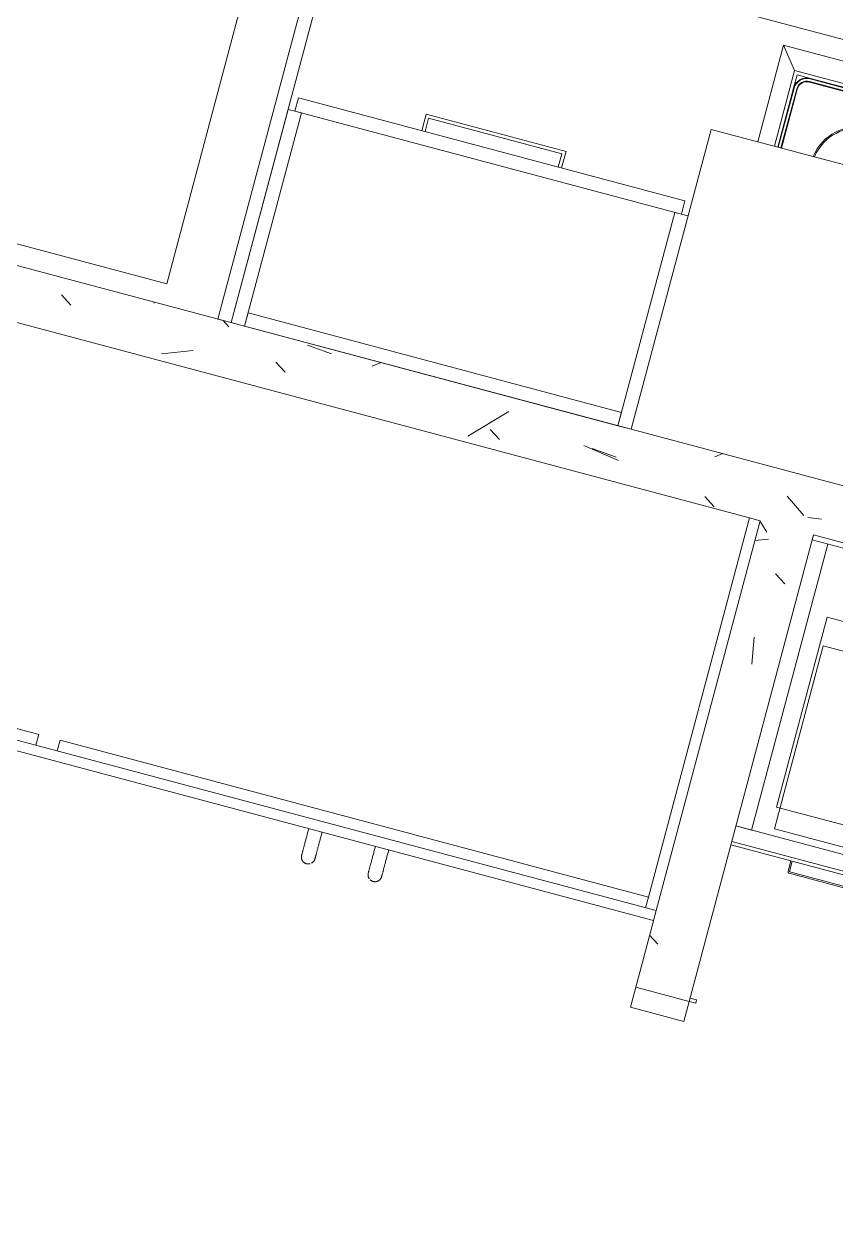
# Model space of a CAD drawing. Header units: metres. Extents: x 689715 to 690980, y 1005284 to 1006835.
# Drawn here: x 690804.61 to 690805.787, y 1005625.731 to 1005627.485 of the extents above; entities that cross this region are included whole.
import ezdxf

# ---------------------------------------------------------------- set-up
doc = ezdxf.new("R2010")
doc.units = ezdxf.units.M
doc.linetypes.add('HIDDEN', pattern=[0.375, 0.25, -0.125])
doc.linetypes.add('PHANTOM', pattern=[2.5, 1.25, -0.25, 0.25, -0.25, 0.25, -0.25])
doc.layers.add('0_HUELLAS CASAS CASTILLA', color=1, linetype='Continuous')
doc.layers.add('0_NUMERO DE LOTE FASE V', color=3, linetype='Continuous')
for name, color, linetype, lineweight in [('Aparatos sanitarios', 8, 'Continuous', 13), ('Elementos de detalle', 7, 'Continuous', 13), ('Equipos especializados', 8, 'Continuous', 13), ('Líneas ocultas', 7, 'HIDDEN', 13), ('Modelos genéricos', 7, 'Continuous', 13), ('Muebles de obra', 8, 'Continuous', 13), ('Muros', 7, 'Continuous', 13), ('Patrón de corte', 7, 'Continuous', 13), ('Puertas', 7, 'Continuous', 13)]:
    doc.layers.add(name, color=color, linetype=linetype, lineweight=lineweight)
pattern_1 = [(49.99999999999996, (0, -2.328306436538696e-10), (0.4377584771638401, -0.03836033982117172), [0.04599999999999997, -0.5029999999999996]), (354.9999999999999, (0, -2.328306436538696e-10), (-0.0843952140696779, 0.4580987315439033), [0.037, -0.402]), (100.451, (0.03600000008009374, -0.003000000258907676), (0.3526758939897786, 0.4199401312074266), [0.03899999999999999, -0.427]), (46.18399999999996, (0, 0.121999999973923), (0.6506308650644553, -0.1004214988211121), [0.06899999999999998, -0.7539999999999997]), (96.63599999999995, (0.05400000012014061, 0.113999999826774), (0.570191611846052, 0.5938707988951815), [0.058, -0.6409999999999998]), (351.1839999999999, (0, 0.121999999973923), (0.5697220635397624, 0.5936975411065765), [0.05499999999999999, -0.6039999999999999]), (21, (0.06099999987054616, 0.09100000001490116), (0.3642747293136029, -0.245780230253577), [0.04599999999999997, -0.5029999999999996]), (326, (0.06099999987054616, 0.09100000001490116), (0.1482769546615402, 0.4415777901075864), [0.03699999999999999, -0.4019999999999999]), (71.451, (0.09099999989848584, 0.07100000022910535), (0.512048302653334, 0.1963072483374968), [0.03900000000000001, -0.4270000000000002]), (37.49999999999998, (0, -2.328306436538696e-10), (0.007375797972208928, 0.2022933454275577), [0.02, -0.3769999999999999, 0.02, -0.3879999999999999, -0.4039999999999999]), (37.49999999999998, (0, -2.328306436538696e-10), (0.007375797972208928, 0.2022933454275577), [-0.8059999999999998, 0.02, -0.384]), (7.49999999999994, (0, -2.328306436538696e-10), (0.1600503399492728, 0.2399435114399267), [0.02, -0.2129999999999999, 0.02, -0.3679999999999999, -0.154]), (7.49999999999994, (0, -2.328306436538696e-10), (0.1600503399492728, 0.2399435114399267), [-0.6209999999999999, 0.02, -0.134]), (327.5, (-0.136000000173226, -2.328306436538696e-10), (0.325416223879766, -0.01404568388630395), [0.02, -0.132, 0.02, -0.455, -0.6309999999999999]), (327.5, (-0.136000000173226, -2.328306436538696e-10), (0.325416223879766, -0.01404568388630395), [-0.6279999999999999, 0.02, -0.6109999999999999]), (317.4999999999999, (-0.1970000000437722, -2.328306436538696e-10), (0.3554815006055005, 0.06081860510782444), [0.01999999999999999, -0.1779999999999999, 0.01999999999999999, -0.2959999999999999, -0.4479999999999997]), (317.4999999999999, (-0.1970000000437722, -2.328306436538696e-10), (0.3554815006055005, 0.06081860510782444), [-0.5139999999999997, 0.01999999999999999, -0.4279999999999998])]

# ---------------------------------------------------------------- blocks, each defined once
blk = doc.blocks.new('Refrigerator_parametric_8588 - Westinghouse 500x650x1370mm 2-V4-PLANO CLAVE _8 CASAS EN HILERA_ - Dependent 1')
at = {"layer": 'Equipos especializados'}
for p, q in [((0.2712431192603914, 0.4050000000000801), (0.2712431192603914, 0.3750000000000707)), ((0.3312431192603907, 0.3750000000000718), (0.3312431192603907, 0.4050000000000812)), ((0.3999999999999999, 0.3749999999999992), (-0.3999999999999999, 0.3749999999999992)), ((-0.4, 0.3749999999999992), (-0.4, -0.3249999999999941)), ((0.3999999999999999, -0.3249999999999941), (0.3999999999999999, 0.3749999999999992)), ((-0.4019999999999975, -0.3329999999999978), (-0.4019999999999975, -0.3599999999999976)), ((0.4019999999999975, -0.3329999999999978), (-0.4019999999999975, -0.3329999999999978)), ((-0.4, -0.3249999999999941), (0.3999999999999999, -0.3249999999999941)), ((-0.3899999999999994, -0.3249999999999941), (-0.3899999999999994, -0.3329999999999972)), ((0.3899999999999998, -0.3329999999999972), (0.3899999999999998, -0.3249999999999941)), ((0.4019999999999975, -0.3600000000000005), (0.4019999999999975, -0.3329999999999978))]:
    blk.add_line(p, q, dxfattribs=at)
at = {"layer": 'Equipos especializados', "flags": 128}
blk.add_lwpolyline([(-0.4019999999999975, -0.3599999999999975), (-0.3982557503066024, -0.3623161372531946), (-0.387092749513813, -0.3645891292516645), (-0.3687189432051898, -0.3667766344551419), (-0.3434766006276863, -0.3688379037806047), (-0.3118359388631749, -0.370734539680591), (-0.2743863635738973, -0.3724312114168569), (-0.2318254894901752, -0.3738963132051821), (-0.1849461451679221, -0.375102552971329), (-0.1346216040927357, -0.3760274607507476), (-0.0817893172471584, -0.3766538072615002), (-0.02743345017259764, -0.3769699248531843), (0.02743345017259744, -0.3769699248531845), (0.08178931724715814, -0.3766538072615008), (0.1346216040927356, -0.3760274607507486), (0.1849461451679219, -0.3751025529713303), (0.231825489490175, -0.3738963132051838), (0.2743863635738971, -0.372431211416859), (0.3118359388631747, -0.3707345396805933), (0.3434766006276861, -0.3688379037806072), (0.3687189432051898, -0.3667766344551446), (0.387092749513813, -0.3645891292516673), (0.3982557503066024, -0.3623161372531974), (0.4019999999999975, -0.3600000000000005)], dxfattribs=at)
blk = doc.blocks.new('PV_PUERTA CORREDERA - _70 x 2_18-1755670-PLANO CLAVE _8 CASAS EN HILERA_ - Dependent 1')
at = {"layer": 'Líneas ocultas', "color": 253}
for p, q in [((0.35, 0.09599999999999326), (0.35, 0.04499999999999325)), ((0.9899999999999999, 0.09599999999999326), (0.35, 0.09599999999999326)), ((0.9899999999999999, 0.09599999999999326), (0.9899999999999999, 0.04499999999999325)), ((0.9899999999999999, 0.04499999999999325), (0.35, 0.04499999999999325))]:
    blk.add_line(p, q, dxfattribs=at)
at = {"layer": 'Puertas', "color": 9, "lineweight": 9}
for p, q in [((-0.3550000000000032, 0.04999999999999662), (-0.3550000000000032, 0.03999999999999715)), ((-0.3500000000000032, 0.04999999999999662), (-0.3550000000000032, 0.04999999999999662)), ((-0.3500000000000032, 0.03999999999999716), (-0.3500000000000032, 0.04999999999999662)), ((-0.3200000000000047, 0.03999999999999669), (-0.3500000000000032, 0.03999999999999663)), ((-0.3200000000000046, -0.04000000000000329), (-0.3200000000000047, 0.03999999999999669)), ((0.3500000000000006, 0.03999999999999781), (0.3200000000000019, 0.03999999999999788)), ((0.3200000000000019, 0.03999999999999788), (0.3200000000000019, -0.04000000000000221)), ((0.3550000000000005, 0.04999999999999782), (0.3500000000000001, 0.04999999999999794)), ((0.3500000000000001, 0.04999999999999794), (0.3500000000000001, 0.03999999999999634)), ((0.3550000000000005, 0.03999999999999625), (0.3550000000000005, 0.04999999999999782)), ((-0.3500000000000031, -0.04000000000000336), (-0.3200000000000046, -0.04000000000000329)), ((0.3200000000000019, -0.04000000000000221), (0.3500000000000003, -0.04000000000000204))]:
    blk.add_line(p, q, dxfattribs=at)
blk = doc.blocks.new('PV_CLOSET - CLOSET DE 1_83-940808-PLANO CLAVE _8 CASAS EN HILERA_ - Dependent 1')
at = {"layer": 'Muebles de obra'}
for p, q in [((0.8990000000000112, -2.97788460557058e-15), (-0.8989999999999845, -2.97788460557058e-15)), ((0.8990000000000113, -0.5690000000000002), (0.8990000000000112, -2.97788460557058e-15)), ((-0.898999999999968, -0.569), (-0.01600000000000015, -0.569)), ((-0.01600000000000015, -0.5849999999999996), (-0.01600000000000015, -0.569)), ((0.01600000000000015, -0.569), (0.8990000000000322, -0.569)), ((0.01600000000000015, -0.5849999999999996), (0.01600000000000015, -0.569)), ((0.8990000000000322, -0.569), (0.8990000000000322, -0.5849999999999996)), ((-0.9150000000000001, -0.585), (0.914999999999998, -0.585)), ((0.9149999999999981, -0.585), (0.9149999999999981, -0.5999999999999999)), ((0.9149999999999981, -0.5999999999999999), (-0.915, -0.5999999999999999))]:
    blk.add_line(p, q, dxfattribs=at)
at = {"layer": 'Muebles de obra', "flags": 128}
for points in [[(0.3974999999999833, -0.6000000000000628), (0.3974999999999833, -0.6015995733675282), (0.3974999999999833, -0.60319658775883), (0.3974999999999833, -0.6047884882916194), (0.3974999999999833, -0.6063727282646325), (0.3974999999999833, -0.6079467732318657), (0.3974999999999833, -0.609508105057148), (0.3974999999999833, -0.6110542259426278), (0.3974999999999833, -0.6125826624247077), (0.3974999999999833, -0.6140909693310658), (0.3974999999999833, -0.6155767336924086), (0.3974999999999833, -0.6170375786027027), (0.3974999999999833, -0.618471167021722), (0.3974999999999833, -0.6198752055138125), (0.3974999999999833, -0.6212474479168981), (0.3974999999999833, -0.622585698935863), (0.3974999999999833, -0.623887817654559), (0.3974999999999833, -0.625151720960802), (0.3974999999999833, -0.6263753868789209), (0.3974999999999833, -0.6275568578044843), (0.3974999999999833, -0.628694243636044), (0.3974999999999833, -0.6297857247988964), (0.3974999999999833, -0.6308295551560222), (0.3974999999999833, -0.6318240648015178), (0.3974999999999833, -0.6327676627321026), (0.3974999999999833, -0.6336588393923782), (0.3974999999999833, -0.6344961690897964), (0.3974999999999833, -0.6352783122754604), (0.3974999999999833, -0.6360040176871232), (0.3974999999999833, -0.6366721243509336), (0.3974999999999833, -0.6372815634387512), (0.3974999999999833, -0.6378313599780437), (0.3974999999999833, -0.6383206344116314), (0.3974999999999833, -0.6387486040047926), (0.3974999999999833, -0.6391145840974751), (0.3974999999999833, -0.6394179891996002), (0.3974999999999833, -0.6396583339277296), (0.3974999999999833, -0.6398352337815677), (0.3974999999999833, -0.6399484057590854), (0.3974999999999833, -0.6399976688092616)], [(0.4174999999999831, -0.6400000000000624), (0.4174999999999831, -0.6399680042665018), (0.4174999999999831, -0.6398720682521675), (0.4174999999999831, -0.6397123454342171), (0.4174999999999831, -0.6394890913350877), (0.4174999999999831, -0.6392026631137118), (0.4174999999999831, -0.6388535189941438), (0.4174999999999831, -0.6384422175324934), (0.4174999999999831, -0.6379694167233604), (0.4174999999999831, -0.63743587294718), (0.4174999999999831, -0.6368424397601775), (0.4174999999999831, -0.6361900665288613), (0.4174999999999831, -0.6354797969112341), (0.4174999999999831, -0.6347127671871691), (0.4174999999999831, -0.6338902044405995), (0.4174999999999831, -0.633013424596449), (0.4174999999999831, -0.6320838303154344), (0.4174999999999831, -0.6311029087500999), (0.4174999999999831, -0.6300722291656988), (0.4174999999999831, -0.6289934404296976), (0.4174999999999831, -0.62786826837395), (0.4174999999999831, -0.6266985130337147), (0.4174999999999831, -0.6254860457680054), (0.4174999999999831, -0.6242328062658008), (0.4174999999999831, -0.6229407994429603), (0.4174999999999831, -0.6216120922347876), (0.4174999999999831, -0.6202488102893736), (0.4174999999999831, -0.6188531345670113), (0.4174999999999831, -0.6174272978511318), (0.4174999999999831, -0.6159735811763127), (0.4174999999999831, -0.61449431017913), (0.4174999999999831, -0.6129918513776145), (0.4174999999999831, -0.6114686083853409), (0.4174999999999831, -0.6099270180661577), (0.4174999999999831, -0.6083695466357195), (0.4174999999999831, -0.6067986857160725), (0.4174999999999831, -0.6052169483495881), (0.4174999999999831, -0.6036268649786352), (0.4174999999999831, -0.602030979397405), (0.4174999999999831, -0.6004318446823932), (0.4174999999999831, -0.6000000000000628)], [(0.4975000000000017, -0.6000000000000596), (0.4975000000000017, -0.601599573367525), (0.4975000000000017, -0.6031965877588268), (0.4975000000000017, -0.6047884882916161), (0.4975000000000017, -0.6063727282646304), (0.4975000000000017, -0.6079467732318625), (0.4975000000000017, -0.6095081050571448), (0.4975000000000017, -0.6110542259426246), (0.4975000000000017, -0.6125826624247055), (0.4975000000000017, -0.6140909693310637), (0.4975000000000017, -0.6155767336924054), (0.4975000000000017, -0.6170375786026995), (0.4975000000000017, -0.6184711670217188), (0.4975000000000017, -0.6198752055138091), (0.4975000000000017, -0.6212474479168948), (0.4975000000000017, -0.6225856989358619), (0.4975000000000017, -0.6238878176545558), (0.4975000000000017, -0.6251517209607987), (0.4975000000000017, -0.6263753868789188), (0.4975000000000017, -0.627556857804481), (0.4975000000000017, -0.6286942436360408), (0.4975000000000017, -0.6297857247988942), (0.4975000000000017, -0.630829555156019), (0.4975000000000017, -0.6318240648015145), (0.4975000000000017, -0.6327676627320994), (0.4975000000000017, -0.6336588393923761), (0.4975000000000017, -0.6344961690897931), (0.4975000000000017, -0.6352783122754583), (0.4975000000000017, -0.63600401768712), (0.4975000000000017, -0.6366721243509303), (0.4975000000000017, -0.6372815634387491), (0.4975000000000017, -0.6378313599780405), (0.4975000000000017, -0.6383206344116281), (0.4975000000000017, -0.6387486040047894), (0.4975000000000017, -0.6391145840974719), (0.4975000000000017, -0.6394179891995981), (0.4975000000000017, -0.6396583339277264), (0.4975000000000017, -0.6398352337815655), (0.4975000000000017, -0.6399484057590821), (0.4975000000000017, -0.6399976688092583)], [(0.5175000000000015, -0.6400000000000592), (0.5175000000000015, -0.6399680042664986), (0.5175000000000015, -0.6398720682521641), (0.5175000000000015, -0.6397123454342138), (0.5175000000000015, -0.6394890913350845), (0.5175000000000015, -0.6392026631137097), (0.5175000000000015, -0.6388535189941416), (0.5175000000000015, -0.6384422175324902), (0.5175000000000015, -0.6379694167233572), (0.5175000000000015, -0.6374358729471767), (0.5175000000000015, -0.6368424397601754), (0.5175000000000015, -0.6361900665288581), (0.5175000000000015, -0.6354797969112309), (0.5175000000000015, -0.6347127671871658), (0.5175000000000015, -0.6338902044405963), (0.5175000000000015, -0.6330134245964468), (0.5175000000000015, -0.6320838303154311), (0.5175000000000015, -0.6311029087500978), (0.5175000000000015, -0.6300722291656955), (0.5175000000000015, -0.6289934404296954), (0.5175000000000015, -0.6278682683739467), (0.5175000000000015, -0.6266985130337115), (0.5175000000000015, -0.6254860457680033), (0.5175000000000015, -0.6242328062657976), (0.5175000000000015, -0.6229407994429582), (0.5175000000000015, -0.6216120922347844), (0.5175000000000015, -0.6202488102893714), (0.5175000000000015, -0.6188531345670091), (0.5175000000000015, -0.6174272978511286), (0.5175000000000015, -0.6159735811763105), (0.5175000000000015, -0.6144943101791268), (0.5175000000000015, -0.6129918513776113), (0.5175000000000015, -0.6114686083853388), (0.5175000000000015, -0.6099270180661555), (0.5175000000000015, -0.6083695466357163), (0.5175000000000015, -0.6067986857160703), (0.5175000000000015, -0.6052169483495848), (0.5175000000000015, -0.603626864978633), (0.5175000000000015, -0.6020309793974029), (0.5175000000000015, -0.60043184468239), (0.5175000000000015, -0.6000000000000596)], [(0.3974999999999833, -0.6400000000000624), (0.3974999999999833, -0.6399680042665018), (0.3974999999999833, -0.6398720682521664), (0.3974999999999833, -0.6397123454342171), (0.3974999999999833, -0.6394890913350877), (0.3974999999999833, -0.6392026631137118), (0.3974999999999833, -0.6388535189941438), (0.3974999999999833, -0.6384422175324934), (0.3974999999999833, -0.6379694167233604)], [(0.41256220257231, -0.6486240422724958), (0.4122132836417197, -0.6488195780689121), (0.4118568244627491, -0.649001004421827), (0.4114933952940454, -0.6491680310877801), (0.4111235775447489, -0.6493203908597337), (0.4107479628443705, -0.6494578399945582), (0.4103671520963032, -0.6495801586029543), (0.4099817545165066, -0.6496871510012451), (0.4095923866588962, -0.6497786460244157), (0.4091996714289861, -0.6498544972999476), (0.4088042370873626, -0.6499145834819786), (0.4084067162446257, -0.6499588084454386), (0.4080077448493179, -0.6499871014398177), (0.4076079611705636, -0.6499994172023615), (0.4072080047769689, -0.649995736030478), (0.4068085155134401, -0.6499760638132532), (0.4064101324775837, -0.649940432022043), (0.4060134929972701, -0.6498888976601086), (0.4056192316110535, -0.6498215431714384), (0.4052279790530527, -0.6497384763088441), (0.4048403612438933, -0.649639829961586), (0.4044569982893838, -0.6495257619427779), (0.4040785034884733, -0.6493964547369155), (0.4037054823521002, -0.6492521152079445), (0.4033385316345114, -0.6490929742683189), (0.4029782383785736, -0.648919286509596), (0.4026251789766381, -0.6487313297951375), (0.4022799182484353, -0.6485294048155907), (0.401943008537477, -0.6483138346078486), (0.4016149888274297, -0.6480849640382572), (0.4012963838798559, -0.6478431592509061), (0.4009877033947086, -0.647588807081872), (0.4006894411949101, -0.6473223144403649), (0.4004020744363621, -0.6470441076577635), (0.4001260628445696, -0.646754631805574), (0.3998618479792048, -0.6464543499834068), (0.3996098525276865, -0.6461437425781185), (0.3993704796289832, -0.645823306495303), (0.3991441122286703, -0.6454935543643331), (0.3989311124662942, -0.6451550137182767), (0.3987318210960402, -0.644808226149949), (0.3985465569415891, -0.6444537464454808), (0.3983756163860629, -0.6440921416967819), (0.3982192728978897, -0.6437239903943123), (0.3980777765932963, -0.6433498815016215), (0.3979513538361855, -0.6429704135131314), (0.397840206876003, -0.6425861934966737), (0.3977445135241704, -0.642197836122313), (0.397664426869642, -0.641805962679005), (0.3976000750339777, -0.6414112000806609), (0.3975515609663886, -0.6410141798632284), (0.3975189622790326, -0.6406155371743611), (0.3975023311228537, -0.640215909757324), (0.3974999999999833, -0.6400000000000624)], [(0.4174999999999831, -0.6400000000000624), (0.4174920010665923, -0.6403998933419285), (0.4174680170630077, -0.6407991469397543), (0.4174280863585206, -0.6411971220729515), (0.4173722728337394, -0.6415931820662043), (0.4173006657783962, -0.6419866933080128), (0.4172133797485023, -0.6423770262643337), (0.4171105543830919, -0.6427635564857032), (0.4169923541808073, -0.6431456656062233), (0.4168589682367622, -0.6435227423328126), (0.4167106099400102, -0.6438941834231489), (0.4165475166321841, -0.6442593946507221), (0.4163699492277754, -0.644617791755477), (0.4161781917967584, -0.644968801378499), (0.4159725511101171, -0.6453118619792707), (0.4157533561490794, -0.6456464247340122), (0.4155209575788242, -0.6459719544136854), (0.4152757271874927, -0.6462879302402472), (0.41501805729139, -0.6465938467197773), (0.4147483601073913, -0.6468892144511672), (0.4144670670934547, -0.6471735609090569), (0.414174628258397, -0.6474464311997703)], [(0.4174999999999831, -0.6360040176871232), (0.4174999999999831, -0.6366721243509336), (0.4174999999999831, -0.6372815634387512), (0.4174999999999831, -0.6378313599780437), (0.4174999999999831, -0.6383206344116303), (0.4174999999999831, -0.6387486040047926), (0.4174999999999831, -0.6391145840974751), (0.4174999999999831, -0.6394179891996002), (0.4174999999999831, -0.6396583339277296), (0.4174999999999831, -0.6398352337815677), (0.4174999999999831, -0.6399484057590854), (0.4174999999999831, -0.6399976688092616)], [(0.4975000000000017, -0.6400000000000592), (0.4975000000000017, -0.6399680042664986), (0.4975000000000017, -0.6398720682521631), (0.4975000000000017, -0.6397123454342138), (0.4975000000000017, -0.6394890913350845), (0.4975000000000017, -0.6392026631137085), (0.4975000000000017, -0.6388535189941406), (0.4975000000000017, -0.6384422175324902), (0.4975000000000017, -0.6379694167233572), (0.4975000000000017, -0.6374358729471767), (0.4975000000000017, -0.6368424397601754), (0.4975000000000017, -0.636190066528857)], [(0.5009877033947248, -0.6475888070818688), (0.5006894411949306, -0.6473223144403616), (0.5004020744363805, -0.6470441076577614), (0.5001260628445902, -0.6467546318055708), (0.4998618479792232, -0.6464543499834036), (0.4996098525277072, -0.6461437425781162), (0.4993704796290038, -0.6458233064953008), (0.4991441122286865, -0.6454935543643299), (0.4989311124663126, -0.6451550137182744), (0.4987318210960586, -0.6448082261499457), (0.4985465569416075, -0.6444537464454776), (0.4983756163860814, -0.6440921416967796), (0.4982192728979081, -0.64372399039431), (0.4980777765933147, -0.6433498815016182), (0.4979513538362061, -0.6429704135131281), (0.4978402068760214, -0.6425861934966705), (0.4977445135241888, -0.6421978361223109), (0.4976644268696604, -0.6418059626790017), (0.4976000750339961, -0.6414112000806577), (0.497551560966407, -0.6410141798632252), (0.497518962279051, -0.6406155371743579), (0.4975023311228721, -0.6402159097573208), (0.4975000000000017, -0.6400000000000592)], [(0.5175000000000015, -0.6400000000000592), (0.517492001066613, -0.6403998933419253), (0.5174680170630283, -0.6407991469397509), (0.5174280863585412, -0.6411971220729483), (0.5173722728337578, -0.6415931820662011), (0.5173006657784146, -0.6419866933080096), (0.5172133797485208, -0.6423770262643305), (0.5171105543831103, -0.6427635564857009), (0.5169923541808257, -0.6431456656062212), (0.5168589682367806, -0.6435227423328105), (0.5167106099400286, -0.6438941834231467), (0.5165475166322026, -0.6442593946507189), (0.516369949227796, -0.6446177917554737), (0.5161781917967789, -0.6449688013784958), (0.5159725511101355, -0.6453118619792675), (0.5157533561490979, -0.64564642473401), (0.5155209575788448, -0.6459719544136833), (0.5152757271875111, -0.646287930240244), (0.5150180572914106, -0.6465938467197739), (0.5147483601074098, -0.646889214451164), (0.5144670670934731, -0.6471735609090536), (0.5141746282584153, -0.6474464311997681), (0.5138715114419875, -0.647707388789049), (0.5135582015664358, -0.6479560162004229), (0.5132351998607252, -0.6481919156830689), (0.5129030230586823, -0.6484147098481385), (0.5125622025723306, -0.6486240422724926), (0.5122132836417381, -0.6488195780689089), (0.5118568244627696, -0.6490010044218237), (0.5114933952940638, -0.6491680310877769), (0.5111235775447673, -0.6493203908597316), (0.510747962844389, -0.649457839994555), (0.5103671520963217, -0.6495801586029522), (0.509981754516525, -0.6496871510012419), (0.5095923866589168, -0.6497786460244125), (0.5091996714290046, -0.6498544972999444), (0.5088042370873832, -0.6499145834819753), (0.5084067162446442, -0.6499588084454354), (0.5080077448493385, -0.6499871014398145), (0.5076079611705842, -0.6499994172023594), (0.5072080047769874, -0.6499957360304748), (0.5068085155134607, -0.6499760638132511), (0.5064101324776021, -0.6499404320220408), (0.5060134929972886, -0.6498888976601064), (0.5056192316110718, -0.649821543171435), (0.5052279790530712, -0.6497384763088409), (0.5048403612439117, -0.6496398299615839), (0.5044569982894022, -0.6495257619427758), (0.5040785034884917, -0.6493964547369123), (0.5037054823521208, -0.6492521152079411), (0.5033385316345298, -0.6490929742683168), (0.502978238378592, -0.6489192865095926), (0.5026251789766587, -0.6487313297951353)], [(0.5175000000000015, -0.6383206344116281), (0.5175000000000015, -0.6387486040047894), (0.5175000000000015, -0.6391145840974719), (0.5175000000000015, -0.6394179891995981), (0.5175000000000015, -0.6396583339277264), (0.5175000000000015, -0.6398352337815644), (0.5175000000000015, -0.6399484057590821), (0.5175000000000015, -0.6399976688092583)]]:
    blk.add_lwpolyline(points, dxfattribs=at)
blk = doc.blocks.new('EXTRACTOR COCINA - EXTRACTOR-1525636-PLANO CLAVE _8 CASAS EN HILERA_ - Dependent 1')
at = {"layer": 'Elementos de detalle'}
for p, q in [((-0.4500000610351563, -0.2270370330810547), (-0.4500000610351563, 0.2229629974365235)), ((-0.4500000610351563, 0.2229629974365235), (0.4500000000000001, 0.2229629974365235)), ((-0.04843149566650391, 0.2229629974365235), (-0.04842843246459961, 0.2270380554199219)), ((-0.03512816238403321, 0.2229629974365235), (-0.04843149566650391, 0.2229629974365235)), ((-0.04842843246459961, 0.2270380554199219), (-0.04738590240478516, 0.2270380554199219)), ((-0.04738590240478516, 0.2270380554199219), (-0.04633522033691406, 0.2270380554199219)), ((-0.04633522033691406, 0.2270380554199219), (-0.04442385864257813, 0.2270380554199219)), ((-0.04442385864257813, 0.2270380554199219), (-0.04307334899902344, 0.2270380554199219)), ((-0.04307334899902344, 0.2270380554199219), (-0.04132601165771484, 0.2270380554199219)), ((-0.04132601165771484, 0.2270380554199219), (-0.03940132141113282, 0.2270380554199219)), ((-0.03940132141113282, 0.2270380554199219), (-0.03818650817871094, 0.2270380554199219)), ((-0.03818650817871094, 0.2270380554199219), (-0.03715181350708008, 0.2270380554199219)), ((-0.03715181350708008, 0.2270380554199219), (-0.03520552825927735, 0.2270380554199219)), ((-0.03520552825927735, 0.2270380554199219), (-0.03512816238403321, 0.2229629974365235)), ((-0.0178673267364502, 0.2229629974365235), (-0.01782102584838867, 0.2270380554199219)), ((-0.004551395893096924, 0.2229629974365235), (-0.0178673267364502, 0.2229629974365235)), ((-0.01782102584838867, 0.2270380554199219), (-0.01631033325195312, 0.2270380554199219)), ((-0.01631033325195312, 0.2270380554199219), (-0.01493569469451904, 0.2270380554199219)), ((-0.01493569469451904, 0.2270380554199219), (-0.0137745943069458, 0.2270380554199219)), ((-0.0137745943069458, 0.2270380554199219), (-0.01247170639038086, 0.2270380554199219)), ((-0.01247170639038086, 0.2270380554199219), (-0.01144563102722168, 0.2270380554199219)), ((-0.01144563102722168, 0.2270380554199219), (-0.008809767723083495, 0.2270380554199219)), ((-0.008809767723083495, 0.2270380554199219), (-0.007056719779968262, 0.2270380554199219)), ((-0.007056719779968262, 0.2270380554199219), (-0.005690794944763183, 0.2270380554199219)), ((-0.005690794944763183, 0.2270380554199219), (-0.004671271800994874, 0.2270380554199219)), ((-0.004671271800994874, 0.2270380554199219), (-0.004551395893096924, 0.2229629974365235)), ((0.01270486831665039, 0.2229629974365235), (0.01271872997283936, 0.2270380554199219)), ((0.02601736450195313, 0.2229629974365235), (0.01270486831665039, 0.2229629974365235)), ((0.01271872997283936, 0.2270380554199219), (0.01438150024414063, 0.2270380554199219)), ((0.01438150024414063, 0.2270380554199219), (0.01593873882293701, 0.2270380554199219)), ((0.01593873882293701, 0.2270380554199219), (0.01718527603149414, 0.2270380554199219)), ((0.01718527603149414, 0.2270380554199219), (0.01851020812988281, 0.2270380554199219)), ((0.01851020812988281, 0.2270380554199219), (0.01982891273498535, 0.2270380554199219)), ((0.01982891273498535, 0.2270380554199219), (0.02106710815429687, 0.2270380554199219)), ((0.02106710815429687, 0.2270380554199219), (0.02219159317016602, 0.2270380554199219)), ((0.02219159317016602, 0.2270380554199219), (0.02327238845825196, 0.2270380554199219)), ((0.02327238845825196, 0.2270380554199219), (0.02469136619567871, 0.2270380554199219)), ((0.02469136619567871, 0.2270380554199219), (0.02601736450195313, 0.2270380554199219)), ((0.02601736450195313, 0.2270380554199219), (0.02601736450195313, 0.2229629974365235)), ((0.04327361297607422, 0.2229629974365235), (0.04355775451660156, 0.2270380554199219)), ((0.05658953094482422, 0.2229629974365235), (0.04327361297607422, 0.2229629974365235)), ((0.04355775451660156, 0.2270380554199219), (0.04470774078369141, 0.2270380554199219)), ((0.04470774078369141, 0.2270380554199219), (0.04612701034545898, 0.2270380554199219)), ((0.04612701034545898, 0.2270380554199219), (0.04722014617919922, 0.2270380554199219)), ((0.04722014617919922, 0.2270380554199219), (0.04880635452270508, 0.2270380554199219)), ((0.04880635452270508, 0.2270380554199219), (0.04982373809814453, 0.2270380554199219)), ((0.04982373809814453, 0.2270380554199219), (0.05119390487670899, 0.2270380554199219)), ((0.05119390487670899, 0.2270380554199219), (0.05249679183959961, 0.2270380554199219)), ((0.05249679183959961, 0.2270380554199219), (0.05365789413452149, 0.2270380554199219)), ((0.05365789413452149, 0.2270380554199219), (0.05503253173828125, 0.2270380554199219)), ((0.05503253173828125, 0.2270380554199219), (0.0563392333984375, 0.2270380554199219)), ((0.0563392333984375, 0.2270380554199219), (0.05658953094482422, 0.2229629974365235)), ((0.4500000000000001, 0.2229629974365235), (0.4500000000000001, -0.2270370330810547)), ((-0.1183758926391602, 0.01796341133117676), (-0.1163758926391602, 0.01996341133117676)), ((-0.1183758926391602, -0.2250369415283203), (-0.1183758926391602, 0.01796341133117676)), ((-0.1163758926391602, 0.01996341133117676), (0.1166241226196289, 0.01996341133117676)), ((0.1166241226196289, 0.01996341133117676), (0.1186241226196289, 0.01796341133117676)), ((0.1186241226196289, 0.01796341133117676), (0.1186241226196289, -0.2250369415283203)), ((0.4500000000000001, -0.2270370330810547), (-0.4500000610351563, -0.2270370330810547)), ((-0.1163758926391602, -0.2270369415283203), (-0.1183758926391602, -0.2250369415283203)), ((0.1166241226196289, -0.2270369415283203), (-0.1163758926391602, -0.2270369415283203)), ((0.1186241226196289, -0.2250369415283203), (0.1166241226196289, -0.2270369415283203))]:
    blk.add_line(p, q, dxfattribs=at)
blk = doc.blocks.new('ESTUFA EMPOTRADA - ESTUFA 4 FOGONES-1525655-PLANO CLAVE _8 CASAS EN HILERA_ - Dependent 1')
at = {"layer": 'Equipos especializados'}
for p, q in [((0.02499999999999979, -0.03151707682601486), (0, -2.842526214408281e-15)), ((0, -0.1449999694824151), (0, -2.842526214408281e-15)), ((0, -2.842526214408281e-15), (0.7599999999999995, -2.842526214408281e-15)), ((0.7599999999999992, -0.03151707682601486), (0.7599999999999995, -2.842526214408281e-15)), ((0.02499999999999979, -0.03151707682601486), (0.02499999999999979, -0.1449999694824144)), ((0.7599999999999992, -0.03151707682601486), (0.0249999999999996, -0.03151707682601486)), ((0.7599999999999992, -0.1449999694824164), (0.7599999999999992, -0.03151707682601486)), ((0.03000000000000035, -0.05651707682601764), (0.03000000000000035, -0.03651707682601473)), ((0.03000000000000035, -0.03651707682601473), (0.04999999999999904, -0.03651707682601473)), ((0.04999999999999966, -0.03651707682600848), (0.1491635667092119, -0.03651707682600784)), ((0.04999999999999966, -0.03733676722331823), (0.1491635667092119, -0.03733676722331759)), ((0.149163566709212, -0.04127843726589388), (0.04999999999999973, -0.04127843726589452)), ((0.149163566709212, -0.04209812766320222), (0.04999999999999973, -0.04209812766320286)), ((0.1491635667092116, -0.1270490727279313), (0.1491635667092117, -0.0365170768260148)), ((0.1491635667092117, -0.03651707682601479), (0.155836433290785, -0.03651707682601481)), ((0.155836433290785, -0.03651707682601481), (0.1558364332907848, -0.1270490727279313)), ((0.1558364332907852, -0.03651707682600779), (0.5491635667092123, -0.03651707682600525)), ((0.1558364332907852, -0.03733676722331754), (0.5491635667092123, -0.03733676722331501)), ((0.5491635667092123, -0.0412784372658913), (0.1558364332907852, -0.04127843726589383)), ((0.2687318833927042, -0.04209812766320145), (0.1558364332907852, -0.04209812766320218)), ((0.2683496554831581, -0.04127843726589532), (0.2683496554831583, -0.1449999694824155)), ((0.2687318833927035, -0.03924146158699184), (0.2712681166072963, -0.03924146158699184)), ((0.2687318833927035, -0.03924146158699184), (0.2687318833927037, -0.1449999694824155)), ((0.2712681166072963, -0.03924146158699184), (0.2712681166072965, -0.1449999694824155)), ((0.4328822279095454, -0.04209812766320039), (0.271268116607297, -0.04209812766320143)), ((0.2716503445168422, -0.04127843726589532), (0.2716503445168424, -0.1449999694824155)), ((0.4325000000000009, -0.04127843726589599), (0.4325000000000009, -0.142536832330174)), ((0.4328822279095463, -0.03924146158699252), (0.4354184611241391, -0.03924146158699252)), ((0.4328822279095463, -0.03924146158699252), (0.4328822279095463, -0.1427670493837492)), ((0.4354184611241391, -0.03924146158699252), (0.4354184611241391, -0.1442946305029313)), ((0.5491635667092123, -0.04209812766319964), (0.4354184611241382, -0.04209812766320038)), ((0.435800689033685, -0.04127843726589599), (0.435800689033685, -0.1445248475565085)), ((0.5491635667092138, -0.127049072727927), (0.5491635667092125, -0.03651707682601051)), ((0.5558364332907856, -0.03651707682601039), (0.5491635667092125, -0.0365170768260105)), ((0.5558364332907856, -0.03651707682601039), (0.5558364332907869, -0.1270490727279269)), ((0.5558364332907856, -0.03651707682600521), (0.649999999999997, -0.0365170768260046)), ((0.5558364332907856, -0.03733676722331496), (0.649999999999997, -0.03733676722331436)), ((0.649999999999997, -0.04127843726589064), (0.5558364332907856, -0.04127843726589125)), ((0.649999999999997, -0.04209812766319899), (0.5558364332907856, -0.0420981276631996)), ((0.6499999999999986, -0.03651707682601473), (0.6758279985846801, -0.03651707682601473)), ((0.6758279985846801, -0.03651707682601473), (0.6758279985846801, -0.1449999694824158)), ((0.6858493788409399, -0.1449999694824164), (0.6858493788409399, -0.04881598182297936)), ((0.6858493788409399, -0.04881598182297936), (0.7458279985846765, -0.04881598182297939)), ((0.7458279985846765, -0.04881598182297936), (0.7458279985846765, -0.1449999694824164)), ((0.03000000000000026, -0.1449999694824144), (0.02999999999999969, -0.05651707682601811)), ((0.03081969039730944, -0.05651707682601811), (0.03081969039731002, -0.1449999694824144)), ((0.03476136043988573, -0.05651707682601809), (0.0347613604398863, -0.1449999694824139)), ((0.03558105083719407, -0.05651707682601809), (0.03558105083719464, -0.1449999694824139)), ((0.6644189491628084, -0.1449999694824163), (0.6644189491628077, -0.05651707682600958)), ((0.6652386395601166, -0.1449999694824163), (0.665238639560116, -0.05651707682600958)), ((0.6691803096026924, -0.05651707682600954), (0.669180309602693, -0.1449999694824163)), ((0.6700000000000021, -0.05651707682600954), (0.6700000000000028, -0.1449999694824163)), ((0.1558364332907848, -0.1270490727279313), (0.1491635667092116, -0.1270490727279313)), ((0.5491635667092138, -0.127049072727927), (0.5558364332907869, -0.1270490727279269))]:
    blk.add_line(p, q, dxfattribs=at)
for centre, radius, start, end in [((0.04999999999999977, -0.05651707682601811), 0.02000000000000639, 90.00000000000058, 180.0000000000006), ((0.04999999999999977, -0.05651707682601811), 0.01918030960269031, 90.00000000000057, 180.0000000000007), ((0.04999999999999977, -0.05651707682601811), 0.01523863956011409, 90.0000000000002, 180.0000000000003), ((0.04999999999999977, -0.05651707682601811), 0.01441894916280569, 90.00000000000021, 180.0000000000002), ((0.6499999999999972, -0.05651707682600954), 0.02000000000000634, 3.88027671138549e-13, 90.00000000000057), ((0.6499999999999972, -0.05651707682600954), 0.01918030960269034, 4.420971007234288e-13, 90.0000000000006), ((0.6499999999999972, -0.05651707682600954), 0.01523863956011418, 0, 90), ((0.6499999999999972, -0.05651707682600954), 0.01441894916280573, 0, 90), ((0.1524999999999993, -0.1542414615870006), 0.06999999999999997, 92.80238153948001, 172.2377627202533), ((0.1524999999999993, -0.1542414615870006), 0.06820083693814637, 92.87630939106432, 172.03299205734), ((0.1524999999999993, -0.1542414615870006), 0.06820083693814641, 7.967007942658333, 87.1236906089393), ((0.1524999999999993, -0.1542414615870006), 0.06999999999999995, 7.762237279744988, 87.19761846052273), ((0.5524999999999998, -0.1542414615869994), 0.03999999999999992, 95.00464993617945, 166.137761843123), ((0.5524999999999998, -0.1542414615869994), 0.03999999999999992, 95.00464993617945, 166.137761843123), ((0.5524999999999998, -0.1542414615869994), 0.03820083693814643, 95.24035632442624, 165.4848853920955), ((0.5524999999999998, -0.1542414615869994), 0.03820083693814641, 14.51511460790469, 84.75964367557377), ((0.5524999999999998, -0.1542414615869994), 0.04000000000000001, 13.86223815687638, 84.99535006381994), ((0.5524999999999998, -0.1542414615869994), 0.03999999999999997, 19.99628988441768, 84.99535006381993), ((0.1524999999999993, -0.1542414615870006), 0.06999999999999994, 15.04179924439026, 22.49999999999978), ((0.7174999999999927, -0.1542414615869964), 0.01999999999999997, 29.99999999999934, 149.9999999999994)]:
    blk.add_arc(centre, radius, start, end, dxfattribs=at)
blk = doc.blocks.new('MUEBLE DE BAÑO L - TIPO 0_80 2-1878122-PLANO CLAVE _8 CASAS EN HILERA_ - Dependent 1')
at = {"layer": 'Muebles de obra'}
for p, q in [((-0.3764673926464001, -0.04731497722010621), (-0.3764673926463994, -0.4764673926475734)), ((-0.3999999999999941, -0.4764673926475725), (0.4000000000000059, -0.4764673926475712)), ((-0.3999999999999941, -0.4764673926475735), (-0.3764673926463994, -0.4764673926475734)), ((-0.3999999999999941, -0.5000000000009864), (0.400000000000006, -0.5000000000009851)), ((-0.3099999999999895, -0.5205000000009877), (-0.3099999999999896, -0.505000000000001)), ((-0.3079999999999894, -0.5205000000009877), (-0.3079999999999896, -0.505000000000001)), ((-0.0924999999999895, -0.5210000000009856), (-0.3074999999999895, -0.5210000000009877)), ((-0.3074999999999895, -0.5230000000009877), (-0.0924999999999895, -0.5230000000009857))]:
    blk.add_line(p, q, dxfattribs=at)
for radius in [0.002500000000000002, 0.0004999999999999449, 0.0004999999999999449]:
    blk.add_arc((-0.3074999999999895, -0.5205000000009877), radius, 180, 269.9999999999996, dxfattribs=at)
blk = doc.blocks.new('LAVAMANOS AMPHORA - PONTUS 60-1893574-PLANO CLAVE _8 CASAS EN HILERA_ - Dependent 1')
at = {"layer": 'Aparatos sanitarios', "color": 254}
for p, q in [((0.2500681819380901, 0.5050000000000012), (-0.5499318180619113, 0.5050000000000012)), ((-0.5499318180619113, 0.5050000000000012), (-0.5499318180619113, 0.04732962913143372)), ((-0.2451081989639602, 0.4661999999999999), (0.1950681819380908, 0.4661999999999999)), ((-0.2451081989639602, 0.1914665333505249), (-0.2451081989639602, 0.4661999999999999)), ((0.1950681819380908, 0.4661999999999999), (0.1950681819380908, 0.1914665333505249)), ((-0.2518527618041072, 0.15), (-0.2518527618041072, 0.4349999999999999)), ((-0.2518527618041072, 0.4349999999999999), (0.200068181938088, 0.4349999999999999)), ((0.2000681819380881, 0.4349999999999999), (0.2000681819380881, 0.15)), ((-0.04017973422658132, 0.2415312500000228), (-0.04017973422658161, 0.1552111950436068)), ((-0.009856208512938822, 0.2415312500000228), (-0.04017973422658132, 0.2415312500000228)), ((-0.0098562085129391, 0.155489813629578), (-0.009856208512938822, 0.2415312500000228)), ((-0.0313700085129405, 0.2161312500000072), (-0.03137000851294077, 0.1598805509014223)), ((-0.01867000851294083, 0.2161312500000072), (-0.0313700085129405, 0.2161312500000072)), ((-0.0186700085129411, 0.1598805509014221), (-0.01867000851294083, 0.2161312500000072)), ((-0.04017973422657088, 0.1914665333505249), (-0.2451081989639602, 0.1914665333505249)), ((0.1950681819380908, 0.1914665333505249), (-0.009856208512938607, 0.1914665333505249)), ((0.2000681819380881, 0.15), (-0.2518527618041072, 0.15)), ((0.2500000000000082, 0.04750000000004443), (-0.549931818061903, 0.04750000000004768)), ((-0.5499318180619086, 0.04249999999999535), (-0.5499318180619086, 0.04749999999998787)), ((-0.5499318180619087, 0.03999999999999339), (-0.5499318180619086, 0.04249999999999535)), ((0.2499999999999999, 0.04749999999998418), (0.2499999999999998, 0.04249999999999168)), ((0.2499999999999999, 0.04249999999999165), (0.2499999999999999, 0.03999999999998969))]:
    blk.add_line(p, q, dxfattribs=at)
for centre, radius, start, end in [((-0.02502000851293865, 0.2956400697932989), 0.02717799999999883, 359.9999999999992, 179.9999999999994), ((-0.02502000851293865, 0.2956400697932989), 0.02717799999999877, 179.9999999999997, 359.9999999999992), ((-0.02502000851293918, 0.131200000000016), 0.02937509999996871, 359.9999999999992, 179.9999999999994), ((-0.02502000851293718, 0.1311999999999978), 0.02937509999998627, 77.51585301925984, 102.4841469807401), ((-0.02502000851293918, 0.131200000000016), 0.02937509999996869, 179.9999999999997, 359.9999999999993)]:
    blk.add_arc(centre, radius, start, end, dxfattribs=at)
blk = doc.blocks.new('MUEBLES COCINA CASTILLA 2 - MUEBLES COCINA CASTILLA 2-1876569-PLANO CLAVE _8 CASAS EN HILERA_ - Dependent 1')
at = {"layer": 'Modelos genéricos', "color": 9, "lineweight": 9}
for p, q in [((0.07500000000000677, 1.900000000000001), (0.05500006103515991, 1.900000000000001)), ((0.6350000000000051, 1.900000000000001), (0.0750000000000046, 1.900000000000001)), ((0.0750000000000046, 1.900000000000001), (0.0750000000000046, 1.880000000000006)), ((0.07500000000000677, 1.580000000000005), (0.07500000000000677, 1.900000000000001)), ((0.6350000000000051, 1.880000000000006), (0.6350000000000051, 1.900000000000001)), ((0.6550000000000049, 1.900000000000001), (0.6350000000000061, 1.900000000000001)), ((0.6350000000000061, 1.900000000000001), (0.6350000000000061, 1.580000000000005)), ((0.6550000000000049, 1.580000000000005), (0.6550000000000049, 1.900000000000001)), ((0.6750000000000004, 1.900000000000001), (0.6550000000000006, 1.900000000000001)), ((0.6550000000000006, 1.900000000000001), (0.6550000000000006, 1.319999999999995)), ((0.6750000000000004, 1.319999999999995), (0.6750000000000004, 1.900000000000001)), ((0.0750000000000046, 1.880000000000006), (0.6350000000000051, 1.880000000000006)), ((0.05500006103515991, 1.580000000000005), (0.07500000000000677, 1.580000000000005)), ((0.645000000000005, 1.580000000000005), (0.0650000000000058, 1.580000000000005)), ((0.0650000000000058, 1.580000000000005), (0.0650000000000058, 1.559999999999992)), ((0.6350000000000061, 1.580000000000005), (0.6550000000000049, 1.580000000000005)), ((0.645000000000005, 1.559999999999992), (0.645000000000005, 1.580000000000005)), ((0.0650000000000058, 1.559999999999992), (0.645000000000005, 1.559999999999992))]:
    blk.add_line(p, q, dxfattribs=at)
at = {"layer": 'Modelos genéricos', "color": 253}
for p, q in [((0.2500000000000052, 1.559999999999999), (0.2500000000000052, 1.534999999999999)), ((0.2550000000000052, 1.539999999999999), (0.2550000000000052, 1.559999999999999)), ((0.4550000000000055, 1.559999999999999), (0.4550000000000055, 1.539999999999999)), ((0.4600000000000056, 1.534999999999999), (0.4600000000000056, 1.559999999999999)), ((0.2500000000000052, 1.534999999999999), (0.4600000000000056, 1.534999999999999)), ((0.4550000000000055, 1.539999999999999), (0.2550000000000052, 1.539999999999999)), ((-0.8449999999999998, 1.275), (0.6550000000000004, 1.275))]:
    blk.add_line(p, q, dxfattribs=at)
blk = doc.blocks.new('012-AR_CASTILLA_MODELO B_rvt-1-PLANO CLAVE _8 CASAS EN HILERA_ - Dependent 1')
at = {"layer": 'Patrón de corte'}
h = blk.add_hatch(dxfattribs=at)
h.set_pattern_fill('HORMIGÓN', color=254, scale=0.9999999999999999, style=0, pattern_type=2)
h.set_pattern_definition(pattern_1)
h.paths.add_polyline_path([(8.770681384892669, 87.77771324035712), (8.831837601494044, 87.77771324082278), (8.831837601668667, 88.47771324007772), (8.751837601535954, 88.47771324007772), (8.751837601652369, 87.77771324035712)], flags=0)
h.paths.add_polyline_path([(8.751837601652369, 89.17771324049681), (8.831837601668667, 89.17771324026398), (8.831837601552252, 90.79771324037574), (8.751837601535954, 90.79771324037574), (8.751837601535954, 90.2608824397903)], flags=0)
h = blk.add_hatch(dxfattribs=at)
h.set_pattern_fill('HORMIGÓN', color=254, scale=0.9999999999999999, style=0, pattern_type=2)
h.set_pattern_definition(pattern_1)
h.paths.add_polyline_path([(10.74178603210021, 87.69771324051544), (10.74178603210021, 87.77771324035712), (7.521837601670995, 87.77771324035712), (7.521837601438165, 87.69771324074827), (10.60719922359567, 87.69771324028261)], flags=0)
at = {"layer": 'Muros', "color": 253}
for p, q in [((8.831837601668667, 88.47771324007772), (8.751837601535954, 88.47771324007772)), ((8.751837601535954, 88.47771324007772), (8.751837601652369, 87.77771324035712)), ((8.831837601552252, 88.37782016280107), (8.831837601668667, 88.47771324007772)), ((8.831837601494044, 87.77771324082278), (8.83183760161046, 88.36271324031986)), ((8.751837601652369, 87.77771324035712), (7.561837601475418, 87.77771324035712)), ((8.847786199767143, 87.77771324035712), (8.831837601494044, 87.77771324082278)), ((9.046837662695907, 87.69771324051544), (10.74178603210021, 87.69771324051544))]:
    blk.add_line(p, q, dxfattribs=at)
at = {"color": 254, "lineweight": 13}
for name, p, rotation in [('PV_PUERTA CORREDERA - _70 x 2_18-1755670-PLANO CLAVE _8 CASAS EN HILERA_ - Dependent 1', (8.791837601631414, 88.82771324017085), 90), ('MUEBLE DE BAÑO L - TIPO 0_80 2-1878122-PLANO CLAVE _8 CASAS EN HILERA_ - Dependent 1', (8.351837601570878, 87.73771324031986), 179.9999999999999), ('PV_CLOSET - CLOSET DE 1_83-940808-PLANO CLAVE _8 CASAS EN HILERA_ - Dependent 1', (9.746786199859343, 87.77771324012429), 179.9999999999999), ('EXTRACTOR COCINA - EXTRACTOR-1525636-PLANO CLAVE _8 CASAS EN HILERA_ - Dependent 1', (8.59683760162443, 87.47067620768212), 179.9999999999999), ('ESTUFA EMPOTRADA - ESTUFA 4 FOGONES-1525655-PLANO CLAVE _8 CASAS EN HILERA_ - Dependent 1', (8.976837601745501, 87.10271324031055), 179.9999999999999)]:
    blk.add_blockref(name, p, dxfattribs=dict(at, rotation=rotation))
for name, p in [('LAVAMANOS AMPHORA - PONTUS 60-1893574-PLANO CLAVE _8 CASAS EN HILERA_ - Dependent 1', (8.501769419584889, 87.73771324031986)), ('MUEBLES COCINA CASTILLA 2 - MUEBLES COCINA CASTILLA 2-1876569-PLANO CLAVE _8 CASAS EN HILERA_ - Dependent 1', (8.991837601759471, 85.7977132408414)), ('Refrigerator_parametric_8588 - Westinghouse 500x650x1370mm 2-V4-PLANO CLAVE _8 CASAS EN HILERA_ - Dependent 1', (10.15178603224922, 87.29271324095316))]:
    blk.add_blockref(name, p, dxfattribs=at)
blk = doc.blocks.new('CASTILLAS B BLOQUE 8')
at = {"layer": '0_HUELLAS CASAS CASTILLA', "color": 8, "lineweight": 5, "rotation": 90}
blk.add_blockref('012-AR_CASTILLA_MODELO B_rvt-1-PLANO CLAVE _8 CASAS EN HILERA_ - Dependent 1', (365.6615329058841, -32.08183759375243), dxfattribs=at)

msp = doc.modelspace()

# ---------------------------------------------------------------- block references
at = {"layer": '0_NUMERO DE LOTE FASE V', "linetype": 'PHANTOM', "rotation": 75.06604352304308}
msp.add_blockref('CASTILLAS B BLOQUE 8', (690711.6003256785, 1005364.258585846), dxfattribs=at)

doc.saveas('drawing.dxf')
